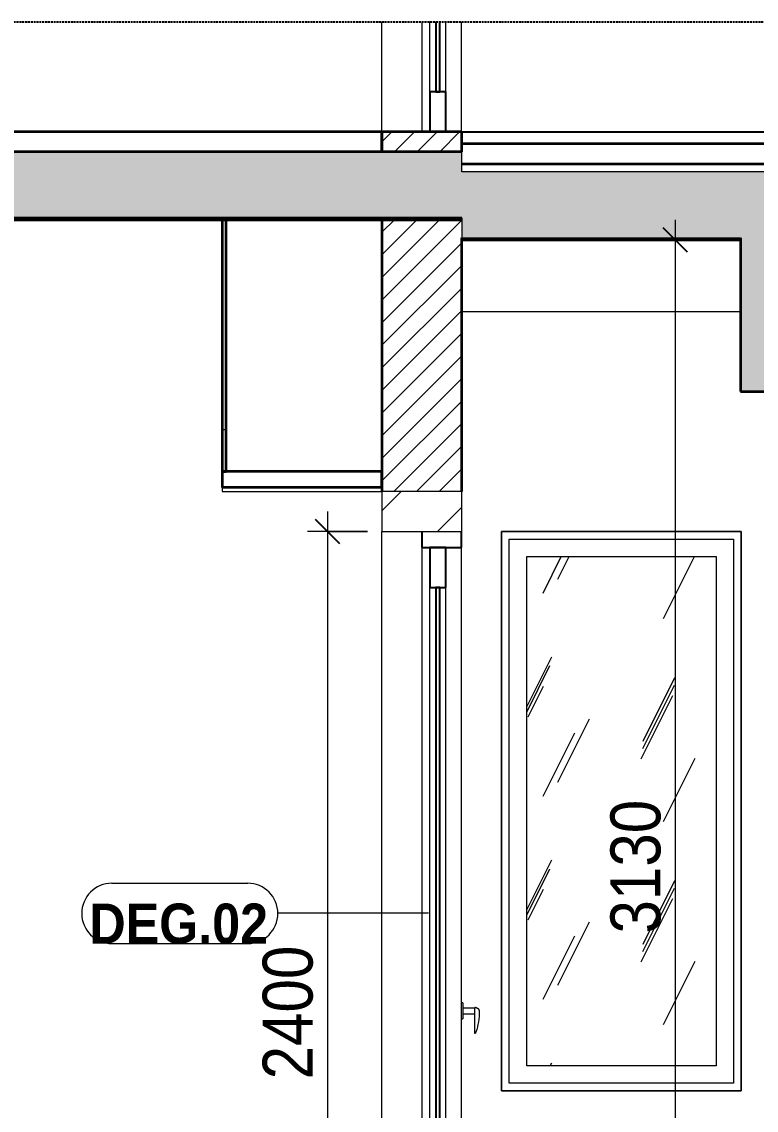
# Model space of a CAD drawing. Header units: millimetres. Extents: x 41758 to 237109, y 3795 to 78637.
# Drawn here: x 65181 to 67020, y 6552 to 9275 of the extents above; entities that cross this region are included whole.
import ezdxf

# ---------------------------------------------------------------- set-up
doc = ezdxf.new("R2010")
doc.units = ezdxf.units.MM
for name, pattern in [('Centre', [31.75, 6.35, -4.7625, 15.875, -4.7625]), ('Hidden', [7.14375, 4.7625, -2.38125]), ('IMPORT-CENTER _2_', [40.64, 25.4, -5.08, 5.08, -5.08])]:
    doc.linetypes.add(name, pattern=pattern)
for name, color, linetype, lineweight in [('0-4', 90, 'Continuous', 5), ('A-ANNO-DIMS', 211, 'Continuous', 9), ('A-ANNO-DIMS-50', 211, 'Continuous', 9), ('A-CLNG', 13, 'Continuous', 18), ('A-CLNG-1', 250, 'Continuous', 35), ('A-CLNG-FNSH-1', 7, 'Continuous', 18), ('A-CLNG-PATT-1', 7, 'Continuous', 18), ('A-DETL-GENF', 92, 'Continuous', 18), ('A-DETL-GENF-4', 9, 'Continuous', 18), ('A-DETL-GENF-5', 92, 'Hidden', 25), ('A-DETL-MEDM', 33, 'Continuous', 35), ('A-DETL-THIN', 151, 'Continuous', 18), ('A-DOOR', 31, 'Continuous', 18), ('A-DOOR-4', 31, 'Continuous', 25), ('A-DOOR-FRAM', 31, 'Continuous', 25), ('A-DOOR-FRAM-1', 31, 'Continuous', 18), ('A-DOOR-GLAZ', 31, 'Continuous', 25), ('A-DOOR-IDEN', 31, 'Continuous', 9), ('A-FLOR-FNSH-1', 250, 'Continuous', 35), ('A-FLOR-LEVL-2', 51, 'Centre', 9), ('A-FLOR-PATT-1', 253, 'Continuous', 18), ('A-GLAZ', 151, 'Continuous', 18), ('A-WALL', 113, 'Continuous', 18), ('A-WALL-2', 250, 'Continuous', 35), ('A-WALL-PATT-2', 111, 'Continuous', 18), ('G-IMPT', 8, 'Continuous', 18), ('G-IMPT-3', 8, 'IMPORT-CENTER _2_', 18), ('M-EQPM', 50, 'Continuous', 18), ('M-EQPM-2', 50, 'Continuous', 25), ('S-BEAM-2', 7, 'Continuous', 18), ('S-COLS', 52, 'Continuous', 18)]:
    doc.layers.add(name, color=color, linetype=linetype, lineweight=lineweight)
doc.styles.add('Arial_B_1', font='arialbd.ttf', dxfattribs={"width": 0.9, "height": 100})
doc.styles.add('UTM Avo', font='', dxfattribs={"width": 0.9, "height": 125})
doc.styles.get('UTM Avo').set_extended_font_data('UTM Avo')
doc.dimstyles.new('1_Dim_chi_tiet_2_5', dxfattribs={"dimscale": 304.8, "dimtxt": 124.912619, "dimasz": 0.19685, "dimexe": 0.164042, "dimexo": 0.0625, "dimgap": 0.016404, "dimtad": 1, "dimdec": 0, "dimrnd": 5, "dimzin": 0, "dimdsep": 46, "dimtxsty": 'UTM Avo', "dimblk1": 'OBLIQUE', "dimblk2": 'OBLIQUE', "dimsah": 1, "dimcen": 0.09, "dimdle": 0.164042, "dimazin": 0, "dimtfac": 1, "dimtdec": 4, "dimtix": 1, "dimtmove": 0, "dimatfit": 3, "dimfxl": 0.328084, "dimfxlon": 1, "dimtvp": 1, "dimtolj": 1, "dimtzin": 0, "dimarcsym": 2})
pattern_1 = [(50, (40790.24, 15875), (364.368, -31.878), [38.1, -419.1]), (355, (40790.24, 15875), (-70.486, 382.113), [30.48, -335.28]), (100.451, (40820.6, 15872.34), (293.885, 350.233), [32.38, -356.18]), (46.184, (40790.24, 15976.6), (542.158, -84.086), [57.15, -628.65]), (96.636, (40835.4, 15969.6), (474.805, 494.855), [48.57, -534.27]), (351.184, (40790.24, 15976.6), (474.81, 494.85), [45.72, -502.92]), (21, (40841.04, 15951.2), (303.228, -204.53), [38.1, -419.1]), (326, (40841.04, 15951.2), (123.604, 368.376), [30.48, -335.28]), (71.451, (40866.3, 15934.16), (426.834, 163.843), [32.38, -356.18]), (37.5, (40790.24, 15875), (6.1766, 169.1102), [3.353, -327.863, 3.353, -337.007, -336.55]), (37.5, (40790.24, 15875), (6.1766, 169.1102), [-671.576, 3.353, -333.197]), (7.5, (40790.24, 15875), (133.639, 200.3615), [3.353, -190.703, 3.353, -320.243, -128.27]), (7.5, (40790.24, 15875), (133.639, 200.3615), [-517.652, 3.353, -124.917]), (327.5, (40676.96, 15875), (271.1818, -11.4584), [3.353, -123.647, 3.353, -392.887, -525.78]), (327.5, (40676.96, 15875), (271.1818, -11.4584), [-523.24, 3.353, -522.427]), (317.5, (40626.16, 15875), (296.2585, 50.853), [3.353, -161.747, 3.353, -259.791, -373.38]), (317.5, (40626.16, 15875), (296.2585, 50.853), [-428.244, 3.353, -370.027]), (45, (40790.24, 15875), (-125.7236, 125.7236), []), (45, (40790.24, 16065.5), (-125.7236, 125.7236), [])]
pattern_2 = [(0, (40790.24, 15875), (406.4, 101.6), [16.764, -288.036, 16.764, -288.036, -1625.6]), (0, (40790.24, 15875), (406.4, 101.6), [-609.6, 16.764, -592.836, 16.764, -288.036, -711.2]), (0, (40790.24, 15875), (406.4, 101.6), [-1524, 16.764, -186.436, 16.764, -491.236]), (120, (40942.64, 15925.8), (-291.1882, 301.1527), [16.764, -288.036, 16.764, -288.036, -1625.6]), (120, (40942.64, 15925.8), (-291.1882, 301.1527), [-609.6, 16.764, -592.836, 16.764, -288.036, -711.2]), (120, (40942.64, 15925.8), (-291.1882, 301.1527), [-1524, 16.764, -186.436, 16.764, -491.236]), (240, (40993.44, 16129), (-115.2118, -402.7527), [16.764, -288.036, 16.764, -288.036, -1625.6]), (240, (40993.44, 16129), (-115.2118, -402.7527), [-609.6, 16.764, -592.836, 16.764, -288.036, -711.2]), (240, (40993.44, 16129), (-115.2118, -402.7527), [-1524, 16.764, -186.436, 16.764, -491.236])]
pattern_3 = [(45, (63535.365, 15875), (-28.28427, 28.28427), [])]
pattern_4 = [(50, (63535.37, 15875), (364.368, -31.878), [38.1, -419.1]), (355, (63535.37, 15875), (-70.486, 382.113), [30.48, -335.28]), (100.451, (63565.73, 15872.34), (293.885, 350.233), [32.38, -356.18]), (46.184, (63535.37, 15976.6), (542.158, -84.086), [57.15, -628.65]), (96.636, (63580.55, 15969.6), (474.805, 494.855), [48.57, -534.27]), (351.184, (63535.37, 15976.6), (474.81, 494.85), [45.72, -502.92]), (21, (63586.17, 15951.2), (303.2285, -204.5305), [38.1, -419.1]), (326, (63586.17, 15951.2), (123.604, 368.376), [30.48, -335.28]), (71.451, (63611.43, 15934.16), (426.834, 163.843), [32.38, -356.18]), (37.5, (63535.37, 15875), (6.1766, 169.1102), [3.353, -327.863, 3.353, -337.007, -336.55]), (37.5, (63535.37, 15875), (6.1766, 169.1102), [-671.576, 3.353, -333.197]), (7.5, (63535.37, 15875), (133.639, 200.3615), [3.353, -190.703, 3.353, -320.243, -128.27]), (7.5, (63535.37, 15875), (133.639, 200.3615), [-517.652, 3.353, -124.917]), (327.5, (63422.08, 15875), (271.1818, -11.4584), [3.353, -123.647, 3.353, -392.887, -525.78]), (327.5, (63422.08, 15875), (271.1818, -11.4584), [-523.24, 3.353, -522.427]), (317.5, (63371.28, 15875), (296.2585, 50.853), [3.353, -161.747, 3.353, -259.791, -373.38]), (317.5, (63371.28, 15875), (296.2585, 50.853), [-428.244, 3.353, -370.027]), (45, (63535.37, 15875), (-125.7236, 125.7236), []), (45, (63535.37, 16065.5), (-125.7236, 125.7236), [])]

# ---------------------------------------------------------------- blocks, each defined once
blk = doc.blocks.new('NCV_TKTC_KET CAU_rvt-2-TKCS_CĂN HỘ LOẠI 6 - MẶT CẮT 1')
at = {"layer": 'A-FLOR-PATT-1'}
h = blk.add_hatch(dxfattribs=at)
h.set_pattern_fill('FP_4', color=256, style=0, pattern_type=2)
h.set_pattern_definition(pattern_1)
h.paths.add_polyline_path([(39336.9, 8780), (39935.6, 8780), (39935.6, 8785), (35735.3, 8785), (35735.3, 8780), (39287.4, 8780)])
h.paths.add_polyline_path([(43336.9, 8780), (43536.9, 8780), (43536.9, 8785), (40235.7, 8785), (40235.7, 8780), (42957.2, 8780)])
h = blk.add_hatch(dxfattribs=at)
h.set_pattern_fill('FP_4', color=256, style=0, pattern_type=2)
h.set_pattern_definition(pattern_1)
h.paths.add_polyline_path([(39336.9, 8780), (39935.6, 8780), (39935.6, 8785), (35735.3, 8785), (35735.3, 8780), (39287.4, 8780)])
h.paths.add_polyline_path([(43336.9, 8780), (43536.9, 8780), (43536.9, 8785), (40235.7, 8785), (40235.7, 8780), (42957.2, 8780)])
at = {"layer": 'A-FLOR-FNSH-1'}
blk.add_line((40235.7, 8780), (43536.9, 8780), dxfattribs=at)
at = {"layer": 'S-BEAM-2'}
blk.add_line((43536.9, 8550), (44235.3, 8550), dxfattribs=at)
blk = doc.blocks.new('CL_01-VÁCH DỰNG THẠCH CAO CĂN HỘ LOẠI 5A1 - CL_01-VÁCH DỰNG THẠCH CAO CĂN HỘ LOẠI 5-822138-TKCS_CĂN HỘ LOẠI 6 - MẶT CẮT 1')
at = {"layer": 'A-CLNG-PATT-1'}
h = blk.add_hatch(dxfattribs=at)
h.set_pattern_fill('FP_6', color=256, style=0, pattern_type=2)
h.set_pattern_definition(pattern_2)
h.paths.add_polyline_path([(42936.9, 8150), (42946.9, 8150), (42946.9, 8780), (42936.9, 8780), (42936.9, 8403.7)])
at = {"layer": 'A-CLNG-1'}
for p, q in [((42946.9, 8780), (42936.9, 8780)), ((42936.9, 8780), (42936.9, 8150)), ((42946.9, 8150), (42946.9, 8780)), ((42936.9, 8150), (42946.9, 8150))]:
    blk.add_line(p, q, dxfattribs=at)
blk = doc.blocks.new('NCV_TKTC_TANG 2_rvt-2-TKCS_CĂN HỘ LOẠI 6 - MẶT CẮT 1')
at = {"layer": 'A-CLNG-PATT-1'}
h = blk.add_hatch(dxfattribs=at)
h.set_pattern_fill('FP_6', color=256, style=0, pattern_type=2)
h.set_pattern_definition(pattern_2)
h.paths.add_polyline_path([(43536.9, 8730), (44235.3, 8730), (44235.3, 8735), (43536.9, 8735)])
h.paths.add_polyline_path([(45536.9, 8730), (45536.9, 8735), (44537, 8735), (44537, 8730), (45227.4, 8730)])
h = blk.add_hatch(dxfattribs=at)
h.set_pattern_fill('FP_6', color=256, style=0, pattern_type=2)
h.set_pattern_definition(pattern_2)
h.paths.add_polyline_path([(43336.9, 8100), (43336.9, 8110), (42936.9, 8110), (42936.9, 8100)])
at = {"layer": 'A-CLNG-1'}
for p, q in [((40235.7, 8780), (42936.9, 8780)), ((42936.9, 8780), (42936.9, 8785)), ((43536.9, 8735), (43536.9, 8730)), ((43536.9, 8730), (44235.3, 8730)), ((43336.9, 8150), (42936.9, 8150)), ((42936.9, 8150), (42936.9, 8110)), ((43336.9, 8110), (43336.9, 8150)), ((43336.9, 8110), (42936.9, 8110))]:
    blk.add_line(p, q, dxfattribs=at)
at = {"layer": 'A-CLNG-FNSH-1'}
for p, q in [((42936.9, 8110), (42936.9, 8100)), ((42936.9, 8100), (43336.9, 8100)), ((43336.9, 8100), (43336.9, 8110))]:
    blk.add_line(p, q, dxfattribs=at)
at = {"layer": 'A-CLNG'}
blk.add_blockref('CL_01-VÁCH DỰNG THẠCH CAO CĂN HỘ LOẠI 5A1 - CL_01-VÁCH DỰNG THẠCH CAO CĂN HỘ LOẠI 5-822138-TKCS_CĂN HỘ LOẠI 6 - MẶT CẮT 1', (0, 0), dxfattribs=at)
blk = doc.blocks.new('NCV_TKTC_TANG 3 - 4_rvt-3-TKCS_CĂN HỘ LOẠI 6 - MẶT CẮT 1')
at = {"layer": 'A-FLOR-FNSH-1'}
for p, q in [((43336.9, 9000), (35736.9, 9000)), ((43336.9, 8950), (43336.9, 9000)), ((45536.9, 8970), (43536.9, 8970)), ((43536.9, 8970), (43536.9, 8950)), ((43536.9, 8920), (45536.9, 8920))]:
    blk.add_line(p, q, dxfattribs=at)
blk = doc.blocks.new('DEG_02-DEG_03 - DEG_02-2500x2400mm-CỬA ĐI 02 CÁNH TRƯỢT-625766-TKCS_CĂN HỘ LOẠI 6 - MẶT CẮT 1')
at = {"layer": 'A-DOOR'}
for p, q in [((43456.9, 9100), (43456.9, 9275.3)), ((43496.9, 9100), (43496.9, 9275.3)), ((43496.9, 9100), (43496.9, 9275.3)), ((43536.9, 9000), (43536.9, 9275.3))]:
    blk.add_line(p, q, dxfattribs=at)
at = {"layer": 'A-DOOR-4'}
for p, q in [((43456.9, 9100), (43456.9, 9000)), ((43496.9, 9100), (43456.9, 9100)), ((43496.9, 9000), (43496.9, 9100)), ((43456.9, 9000), (43496.9, 9000))]:
    blk.add_line(p, q, dxfattribs=at)
at = {"layer": 'A-DOOR-FRAM-1'}
blk.add_line((43436.9, 9275.3), (43436.9, 9000), dxfattribs=at)
at = {"layer": 'A-DOOR-GLAZ'}
for p, q in [((43471.9, 9275.3), (43471.9, 9100)), ((43481.9, 9100), (43481.9, 9275.3)), ((43471.9, 9100), (43481.9, 9100))]:
    blk.add_line(p, q, dxfattribs=at)
blk = doc.blocks.new('DEG_02-DEG_03 - DEG_02-2500x2400mm-CỬA ĐI 02 CÁNH TRƯỢT-V10-TKCS_CĂN HỘ LOẠI 6 - MẶT CẮT 1')
at = {"layer": 'A-DOOR'}
for p, q in [((43536.9, 5600), (43536.9, 7960)), ((43456.9, 5700), (43456.9, 7860)), ((43496.9, 5700), (43496.9, 7860)), ((43496.9, 5700), (43496.9, 7860)), ((43539.9, 6820), (43536.9, 6820)), ((43539.9, 6820), (43539.9, 6800)), ((43569.9, 6807), (43539.9, 6807)), ((43539.9, 6800), (43539.9, 6780)), ((43539.9, 6793), (43569.9, 6793)), ((43569.9, 6799.2), (43569.9, 6808.3)), ((43569.9, 6745.2), (43569.9, 6799.2)), ((43536.9, 6780), (43539.9, 6780)), ((43569.9, 6743.7), (43569.9, 6745.2)), ((43569.9, 6745.2), (43569.9, 6743.7))]:
    blk.add_line(p, q, dxfattribs=at)
at = {"layer": 'A-DOOR', "flags": 128}
for points in [[(43569.9, 6808.7), (43570, 6808.7), (43570.1, 6808.7), (43570.1, 6808.7), (43570.2, 6808.7), (43570.2, 6808.7), (43570.3, 6808.7), (43570.4, 6808.7), (43570.4, 6808.7), (43570.5, 6808.7), (43570.5, 6808.7), (43570.6, 6808.7), (43570.6, 6808.7), (43570.7, 6808.7), (43570.7, 6808.7), (43570.8, 6808.7), (43570.8, 6808.7), (43570.9, 6808.7), (43570.9, 6808.7), (43571, 6808.7), (43571, 6808.7), (43571.1, 6808.7), (43571.1, 6808.7), (43571.1, 6808.7), (43571.2, 6808.7), (43571.2, 6808.7), (43571.2, 6808.7), (43571.3, 6808.7), (43571.3, 6808.7), (43571.3, 6808.7), (43571.3, 6808.7), (43571.4, 6808.7), (43571.4, 6808.7), (43571.4, 6808.7), (43571.4, 6808.7), (43571.4, 6808.7), (43571.4, 6808.7), (43571.4, 6808.7), (43571.4, 6808.7), (43571.4, 6808.7)], [(43571.4, 6808.7), (43571.4, 6808.7), (43571.4, 6808.7), (43571.4, 6808.7), (43571.4, 6808.7), (43571.4, 6808.7), (43571.4, 6808.7), (43571.4, 6808.7), (43571.4, 6808.7), (43571.3, 6808.7), (43571.3, 6808.7), (43571.3, 6808.7), (43571.3, 6808.7), (43571.2, 6808.7), (43571.2, 6808.7), (43571.2, 6808.7), (43571.1, 6808.7), (43571.1, 6808.7), (43571.1, 6808.7), (43571, 6808.7), (43571, 6808.7), (43570.9, 6808.7), (43570.9, 6808.7), (43570.8, 6808.7), (43570.8, 6808.7), (43570.7, 6808.7), (43570.7, 6808.7), (43570.6, 6808.7), (43570.6, 6808.7), (43570.5, 6808.7), (43570.5, 6808.7), (43570.4, 6808.7), (43570.4, 6808.7), (43570.3, 6808.7), (43570.2, 6808.7), (43570.2, 6808.7), (43570.1, 6808.7), (43570.1, 6808.7), (43570, 6808.7), (43570, 6808.7), (43569.9, 6808.7)], [(43571.4, 6808.7), (43571.8, 6808.7), (43572.2, 6808.6), (43572.6, 6808.6), (43572.9, 6808.5), (43573.3, 6808.5), (43573.7, 6808.4), (43574, 6808.3), (43574.4, 6808.2), (43574.8, 6808.1), (43575.1, 6807.9), (43575.5, 6807.8), (43575.8, 6807.6), (43576.1, 6807.4), (43576.5, 6807.2), (43576.8, 6807), (43577.1, 6806.8), (43577.4, 6806.6), (43577.7, 6806.3), (43577.9, 6806.1), (43578.2, 6805.8), (43578.5, 6805.5), (43578.7, 6805.2), (43579, 6804.9), (43579.2, 6804.6), (43579.4, 6804.3), (43579.6, 6804), (43579.8, 6803.7), (43579.9, 6803.3), (43580.1, 6803), (43580.2, 6802.6), (43580.4, 6802.3), (43580.5, 6801.9), (43580.6, 6801.6), (43580.7, 6801.2), (43580.7, 6800.8), (43580.8, 6800.4), (43580.8, 6800.1), (43580.9, 6799.7), (43580.9, 6799.3), (43580.9, 6799.2)], [(43580.9, 6799.2), (43580.8, 6792.6), (43580.4, 6786), (43579.7, 6779.5), (43578.8, 6773), (43577.6, 6766.5), (43576.2, 6760.1), (43574.5, 6753.7), (43572.5, 6747.4), (43571.8, 6745.2)], [(43571.8, 6745.2), (43571.8, 6745.1), (43571.7, 6745), (43571.7, 6745), (43571.6, 6744.9), (43571.6, 6744.8), (43571.5, 6744.7), (43571.5, 6744.6), (43571.4, 6744.6), (43571.4, 6744.5), (43571.3, 6744.4), (43571.2, 6744.3), (43571.2, 6744.3), (43571.1, 6744.2), (43571, 6744.2), (43571, 6744.1), (43570.9, 6744), (43570.8, 6744), (43570.7, 6743.9), (43570.6, 6743.9), (43570.6, 6743.9), (43570.5, 6743.8), (43570.4, 6743.8), (43570.3, 6743.8), (43570.2, 6743.7), (43570.1, 6743.7), (43570, 6743.7), (43569.9, 6743.7)]]:
    blk.add_lwpolyline(points, dxfattribs=at)
at = {"layer": 'A-DOOR-4'}
for p, q in [((43456.9, 7960), (43456.9, 7860)), ((43496.9, 7960), (43456.9, 7960)), ((43496.9, 7860), (43496.9, 7960)), ((43456.9, 7860), (43496.9, 7860)), ((43456.9, 5700), (43456.9, 5600)), ((43496.9, 5700), (43456.9, 5700)), ((43496.9, 5600), (43496.9, 5700)), ((43456.9, 5600), (43496.9, 5600))]:
    blk.add_line(p, q, dxfattribs=at)
at = {"layer": 'A-DOOR-FRAM'}
for p, q in [((43436.9, 8000), (43436.9, 7960)), ((43536.9, 7960), (43536.9, 8000)), ((43436.9, 7960), (43536.9, 7960))]:
    blk.add_line(p, q, dxfattribs=at)
at = {"layer": 'A-DOOR-FRAM-1'}
blk.add_line((43436.9, 7960), (43436.9, 5600), dxfattribs=at)
at = {"layer": 'A-DOOR-GLAZ'}
for p, q in [((43471.9, 7860), (43471.9, 5700)), ((43481.9, 7860), (43471.9, 7860)), ((43481.9, 5700), (43481.9, 7860)), ((43471.9, 5700), (43481.9, 5700))]:
    blk.add_line(p, q, dxfattribs=at)
blk = doc.blocks.new('M_Fixed - 600 x 1400mm-2135871-TKCS_CĂN HỘ LOẠI 6 - MẶT CẮT 1')
at = {"layer": 'A-GLAZ'}
h = blk.add_hatch(dxfattribs=at)
h.set_pattern_fill('FP_10', color=256, style=0, pattern_type=2)
h.set_pattern_definition([(63.435, (41387, 15909.78), (-0.0009, 508), [177.488, -958.435]), (63.435, (40879, 15909.78), (-0.0009, 508), [177.488, -958.435]), (63.435, (41630.18, 16007.92), (-0.0009, 508), [177.488, -958.435]), (63.435, (41122.18, 16007.92), (-0.0009, 508), [177.488, -958.435]), (63.435, (41593.37, 15973.28), (-0.0009, 508), [177.488, -958.435]), (63.435, (41085.37, 15973.28), (-0.0009, 508), [177.488, -958.435]), (63.435, (41555.85, 16171.7), (-0.0009, 508), [86.267, -1049.655]), (63.435, (41047.85, 16171.7), (-0.0009, 508), [86.267, -1049.655]), (63.435, (41531.32, 16140.98), (-0.0009, 508), [177.488, -958.435]), (63.435, (41023.32, 16140.98), (-0.0009, 508), [177.488, -958.435]), (63.435, (41535.64, 16163.03), (-0.0009, 508), [177.488, -958.435]), (63.435, (41027.64, 16163.03), (-0.0009, 508), [177.488, -958.435]), (63.435, (41330.7, 16066.31), (-0.0009, 508), [177.488, -958.435]), (63.435, (40822.7, 16066.31), (-0.0009, 508), [177.488, -958.435]), (63.435, (41335.02, 16092.3), (-0.0009, 508), [177.488, -958.435]), (63.435, (40827.02, 16092.3), (-0.0009, 508), [177.488, -958.435]), (63.435, (41336.2, 16111.03), (-0.0009, 508), [177.488, -958.435]), (63.435, (40828.2, 16111.03), (-0.0009, 508), [177.488, -958.435])])
h.paths.add_polyline_path([(43699.9, 6663), (44173.9, 6663), (44173.9, 7937), (43699.9, 7937), (43699.9, 7137)])
for p, q in [((43636.9, 8000), (43636.9, 6600)), ((44236.9, 8000), (43636.9, 8000)), ((43655.9, 7981), (44217.9, 7981)), ((43655.9, 6619), (43655.9, 7981)), ((44217.9, 7981), (44217.9, 6619)), ((44236.9, 6600), (44236.9, 8000)), ((43699.9, 7937), (44173.9, 7937)), ((43699.9, 6663), (43699.9, 7937)), ((44173.9, 7937), (44173.9, 6663)), ((44173.9, 6663), (43699.9, 6663)), ((44217.9, 6619), (43655.9, 6619)), ((43636.9, 6600), (44236.9, 6600))]:
    blk.add_line(p, q, dxfattribs=at)
blk = doc.blocks.new('TKTC_XREF_251221_MB TANG 2-7 - TKTC_XREF_260130_MB TANG 2-5_dwg_THU NUOC - THU NUOC-444531-TKCS_MB TẦNG 1-4746810-TKCS_CĂN HỘ LOẠI 6 - MẶT CẮT 1')
at = {"layer": 'G-IMPT'}
for p, q in [((44035.4, 5600), (44185.4, 5600)), ((44185.4, 5600), (44035.4, 5600)), ((44060.4, 5600), (44160.4, 5600)), ((44160.4, 5600), (44060.4, 5600)), ((44076.3, 5600), (44070.3, 5600)), ((44070.3, 5600), (44076.3, 5600)), ((44082.7, 5600), (44088.7, 5600)), ((44088.7, 5600), (44082.7, 5600)), ((44095.2, 5600), (44101.2, 5600)), ((44101.2, 5600), (44095.2, 5600)), ((44113.6, 5600), (44107.6, 5600)), ((44107.6, 5600), (44113.6, 5600)), ((44113.6, 5600), (44107.6, 5600)), ((44107.6, 5600), (44113.6, 5600)), ((44110.4, 5600), (44110.4, 5600)), ((44110.4, 5600), (44110.4, 5600)), ((44110.4, 5600), (44110.4, 5600)), ((44110.4, 5600), (44110.4, 5600)), ((44125.6, 5600), (44119.6, 5600)), ((44119.6, 5600), (44125.6, 5600)), ((44138.1, 5600), (44132.1, 5600)), ((44132.1, 5600), (44138.1, 5600)), ((44144.4, 5600), (44150.4, 5600)), ((44150.4, 5600), (44144.4, 5600))]:
    blk.add_line(p, q, dxfattribs=at)
blk = doc.blocks.new('TKTC_XREF_251221_MB TANG 2-7 - TKTC_XREF_260130_MB TANG 2-5_dwg_$cc-V22-TKCS_CĂN HỘ LOẠI 6 - MẶT CẮT 1')
at = {"layer": 'G-IMPT-3'}
for p, q in [((43720.7, 5600), (43841.8, 5600)), ((43780.9, 5600), (43781.6, 5600))]:
    blk.add_line(p, q, dxfattribs=at)
at = {"layer": 'M-EQPM'}
for p, q in [((43781.3, 5600), (43736.3, 5600)), ((43736.3, 5600), (43826.3, 5600)), ((43826.3, 5600), (43781.3, 5600)), ((43781.5, 5600), (43781.5, 5600))]:
    blk.add_line(p, q, dxfattribs=at)
blk = doc.blocks.new('TKTC_XREF_251221_MB TANG 2-7 - TKTC_XREF_260130_MB TANG 2-5_dwg_CUM U_DN100-V23-TKCS_CĂN HỘ LOẠI 6 - MẶT CẮT 1')
at = {"layer": 'G-IMPT'}
for p, q in [((43725.8, 5600), (43723.6, 5600)), ((43731.5, 5600), (43724.7, 5600)), ((43725, 5600), (43834, 5600)), ((43725, 5600), (43725, 5600)), ((43730.4, 5600), (43725.8, 5600)), ((43725.8, 5600), (43725.8, 5600)), ((43726.8, 5600), (43726.1, 5600)), ((43729.4, 5600), (43726.8, 5600)), ((43729.4, 5600), (43726.8, 5600)), ((43729.4, 5600), (43726.8, 5600)), ((43730.1, 5600), (43729.4, 5600)), ((43732.7, 5600), (43730.4, 5600)), ((43730.4, 5600), (43730.4, 5600)), ((43731.3, 5600), (43827.7, 5600)), ((43734.5, 5600), (43824.5, 5600)), ((43828.5, 5600), (43826.2, 5600)), ((43834.2, 5600), (43827.3, 5600)), ((43833, 5600), (43828.5, 5600)), ((43828.5, 5600), (43828.5, 5600)), ((43829.5, 5600), (43828.7, 5600)), ((43832, 5600), (43829.5, 5600)), ((43832, 5600), (43829.5, 5600)), ((43832, 5600), (43829.5, 5600)), ((43832.8, 5600), (43832, 5600)), ((43835.3, 5600), (43833, 5600)), ((43833, 5600), (43833, 5600)), ((43833.9, 5600), (43834, 5600))]:
    blk.add_line(p, q, dxfattribs=at)
at = {"layer": 'G-IMPT', "flags": 128}
for points in [[(43732.7, 5600), (43734.2, 5600), (43734.2, 5600), (43722.1, 5600), (43722.1, 5600), (43723.6, 5600)], [(43723.6, 5600), (43723.6, 5600), (43732.7, 5600), (43732.7, 5600)], [(43730.1, 5600), (43730.1, 5600), (43726.1, 5600), (43726.1, 5600)], [(43731.3, 5600), (43731.3, 5600), (43734.5, 5600)], [(43827.6, 5600), (43827.7, 5600), (43824.5, 5600)], [(43835.3, 5600), (43836.8, 5600), (43836.8, 5600), (43824.7, 5600), (43824.7, 5600), (43826.2, 5600)], [(43826.2, 5600), (43826.2, 5600), (43835.3, 5600), (43835.3, 5600)], [(43832.8, 5600), (43832.8, 5600), (43828.7, 5600), (43828.7, 5600)]]:
    blk.add_lwpolyline(points, dxfattribs=at)
blk = doc.blocks.new('TKTC_XREF_251221_MB TANG 2-7 - TKTC_XREF_260130_MB TANG 2-5_dwg_$cc-V24-TKCS_CĂN HỘ LOẠI 6 - MẶT CẮT 1')
at = {"layer": 'G-IMPT-3'}
for p, q in [((43720.6, 5600), (43841.7, 5600)), ((43780.7, 5600), (43781.5, 5600))]:
    blk.add_line(p, q, dxfattribs=at)
at = {"layer": 'M-EQPM'}
for p, q in [((43781.1, 5600), (43736.1, 5600)), ((43736.1, 5600), (43826.1, 5600)), ((43826.1, 5600), (43781.1, 5600)), ((43781.4, 5600), (43781.4, 5600))]:
    blk.add_line(p, q, dxfattribs=at)
blk = doc.blocks.new('TKTC_XREF_251221_MB TANG 2-7 - TKTC_XREF_260130_MB TANG 2-5_dwg_CUM U_DN100-V25-TKCS_CĂN HỘ LOẠI 6 - MẶT CẮT 1')
at = {"layer": 'G-IMPT'}
for p, q in [((43734.1, 5600), (43722, 5600)), ((43722, 5600), (43723.5, 5600)), ((43725.8, 5600), (43723.5, 5600)), ((43723.5, 5600), (43732.6, 5600)), ((43731.5, 5600), (43724.7, 5600)), ((43724.9, 5600), (43833.9, 5600)), ((43730.3, 5600), (43725.8, 5600)), ((43726.8, 5600), (43726, 5600)), ((43730.1, 5600), (43726, 5600)), ((43729.3, 5600), (43726.8, 5600)), ((43729.3, 5600), (43726.8, 5600)), ((43729.3, 5600), (43726.8, 5600)), ((43730.1, 5600), (43729.3, 5600)), ((43732.6, 5600), (43730.3, 5600)), ((43731.2, 5600), (43827.5, 5600)), ((43731.2, 5600), (43734.4, 5600)), ((43732.6, 5600), (43734.1, 5600)), ((43734.4, 5600), (43824.4, 5600)), ((43827.5, 5600), (43824.4, 5600)), ((43836.8, 5600), (43824.6, 5600)), ((43824.6, 5600), (43826.2, 5600)), ((43828.4, 5600), (43826.2, 5600)), ((43826.2, 5600), (43835.2, 5600)), ((43834.1, 5600), (43827.3, 5600)), ((43833, 5600), (43828.4, 5600)), ((43829.4, 5600), (43828.7, 5600)), ((43832.7, 5600), (43828.7, 5600)), ((43832, 5600), (43829.4, 5600)), ((43832, 5600), (43829.4, 5600)), ((43832, 5600), (43829.4, 5600)), ((43832.7, 5600), (43832, 5600)), ((43835.2, 5600), (43833, 5600)), ((43835.2, 5600), (43836.8, 5600))]:
    blk.add_line(p, q, dxfattribs=at)
blk = doc.blocks.new('TKTC_XREF_251221_MB TANG 2-7 - TKTC_XREF_251221_MB TANG 2-7-V37-TKCS_CĂN HỘ LOẠI 6 - MẶT CẮT 1')
at = {"layer": 'M-EQPM'}
for p, q in [((43717.4, 9000), (43836.8, 9000)), ((43836.8, 9000), (43717.4, 9000)), ((43719.1, 9000), (43836.9, 9000)), ((43838.7, 9000), (43719.1, 9000)), ((43719.2, 9000), (43837, 9000)), ((43838.7, 9000), (43719.2, 9000)), ((43719.2, 9000), (43837, 9000)), ((43838.7, 9000), (43719.2, 9000)), ((43719.3, 9000), (43835, 9000)), ((43835, 9000), (43719.3, 9000)), ((43719.3, 9000), (43838.7, 9000)), ((43838.7, 9000), (43719.3, 9000)), ((43719.4, 9000), (43838.8, 9000)), ((43838.8, 9000), (43719.4, 9000)), ((43721.1, 9000), (43836.9, 9000)), ((43836.9, 9000), (43721.1, 9000)), ((43721.2, 9000), (43837, 9000)), ((43837, 9000), (43721.2, 9000)), ((43721.2, 9000), (43836.9, 9000)), ((43836.9, 9000), (43721.2, 9000)), ((43721.2, 9000), (43837, 9000)), ((43837, 9000), (43721.2, 9000)), ((43721.2, 9000), (43837, 9000)), ((43837, 9000), (43721.2, 9000))]:
    blk.add_line(p, q, dxfattribs=at)
at = {"layer": 'M-EQPM-2'}
blk.add_line((35057.4, 9000), (45537, 9000), dxfattribs=at)
for name, p in [('TKTC_XREF_251221_MB TANG 2-7 - TKTC_XREF_260130_MB TANG 2-5_dwg_$cc-V22-TKCS_CĂN HỘ LOẠI 6 - MẶT CẮT 1', (-2, 3400)), ('TKTC_XREF_251221_MB TANG 2-7 - TKTC_XREF_260130_MB TANG 2-5_dwg_CUM U_DN100-V23-TKCS_CĂN HỘ LOẠI 6 - MẶT CẮT 1', (-2, 3400)), ('TKTC_XREF_251221_MB TANG 2-7 - TKTC_XREF_260130_MB TANG 2-5_dwg_$cc-V24-TKCS_CĂN HỘ LOẠI 6 - MẶT CẮT 1', (-0.1, 3400)), ('TKTC_XREF_251221_MB TANG 2-7 - TKTC_XREF_260130_MB TANG 2-5_dwg_$cc-V24-TKCS_CĂN HỘ LOẠI 6 - MẶT CẮT 1', (0, 3400)), ('TKTC_XREF_251221_MB TANG 2-7 - TKTC_XREF_260130_MB TANG 2-5_dwg_$cc-V24-TKCS_CĂN HỘ LOẠI 6 - MẶT CẮT 1', (0, 3400)), ('TKTC_XREF_251221_MB TANG 2-7 - TKTC_XREF_260130_MB TANG 2-5_dwg_$cc-V22-TKCS_CĂN HỘ LOẠI 6 - MẶT CẮT 1', (0, 3400)), ('TKTC_XREF_251221_MB TANG 2-7 - TKTC_XREF_260130_MB TANG 2-5_dwg_$cc-V22-TKCS_CĂN HỘ LOẠI 6 - MẶT CẮT 1', (-0.1, 3400)), ('TKTC_XREF_251221_MB TANG 2-7 - TKTC_XREF_260130_MB TANG 2-5_dwg_CUM U_DN100-V23-TKCS_CĂN HỘ LOẠI 6 - MẶT CẮT 1', (-0.1, 3400)), ('TKTC_XREF_251221_MB TANG 2-7 - TKTC_XREF_260130_MB TANG 2-5_dwg_CUM U_DN100-V25-TKCS_CĂN HỘ LOẠI 6 - MẶT CẮT 1', (0, 3400)), ('TKTC_XREF_251221_MB TANG 2-7 - TKTC_XREF_260130_MB TANG 2-5_dwg_CUM U_DN100-V25-TKCS_CĂN HỘ LOẠI 6 - MẶT CẮT 1', (0, 3400)), ('TKTC_XREF_251221_MB TANG 2-7 - TKTC_XREF_260130_MB TANG 2-5_dwg_CUM U_DN100-V25-TKCS_CĂN HỘ LOẠI 6 - MẶT CẮT 1', (-0.1, 3400)), ('TKTC_XREF_251221_MB TANG 2-7 - TKTC_XREF_260130_MB TANG 2-5_dwg_CUM U_DN100-V23-TKCS_CĂN HỘ LOẠI 6 - MẶT CẮT 1', (0, 3400)), ('TKTC_XREF_251221_MB TANG 2-7 - TKTC_XREF_260130_MB TANG 2-5_dwg_THU NUOC - THU NUOC-444531-TKCS_MB TẦNG 1-4746810-TKCS_CĂN HỘ LOẠI 6 - MẶT CẮT 1', (0, 3400)), ('TKTC_XREF_251221_MB TANG 2-7 - TKTC_XREF_260130_MB TANG 2-5_dwg_THU NUOC - THU NUOC-444531-TKCS_MB TẦNG 1-4746810-TKCS_CĂN HỘ LOẠI 6 - MẶT CẮT 1', (0, 3400)), ('TKTC_XREF_251221_MB TANG 2-7 - TKTC_XREF_260130_MB TANG 2-5_dwg_THU NUOC - THU NUOC-444531-TKCS_MB TẦNG 1-4746810-TKCS_CĂN HỘ LOẠI 6 - MẶT CẮT 1', (0, 3400)), ('TKTC_XREF_251221_MB TANG 2-7 - TKTC_XREF_260130_MB TANG 2-5_dwg_THU NUOC - THU NUOC-444531-TKCS_MB TẦNG 1-4746810-TKCS_CĂN HỘ LOẠI 6 - MẶT CẮT 1', (0, 3400)), ('TKTC_XREF_251221_MB TANG 2-7 - TKTC_XREF_260130_MB TANG 2-5_dwg_THU NUOC - THU NUOC-444531-TKCS_MB TẦNG 1-4746810-TKCS_CĂN HỘ LOẠI 6 - MẶT CẮT 1', (0, 3400)), ('TKTC_XREF_251221_MB TANG 2-7 - TKTC_XREF_260130_MB TANG 2-5_dwg_THU NUOC - THU NUOC-444531-TKCS_MB TẦNG 1-4746810-TKCS_CĂN HỘ LOẠI 6 - MẶT CẮT 1', (0, 3400))]:
    blk.add_blockref(name, p)
blk = doc.blocks.new('BORDER VIEW - BORDER VIEW-2596443-TKCS_CĂN HỘ LOẠI 6 - MẶT CẮT 1')
at = {"layer": 'A-DETL-GENF-5'}
blk.add_line((35207.4, 9275.3), (45947.2, 9275.3), dxfattribs=at)
blk = doc.blocks.new('STN_Door Tag - STN_Door Tag-1788670-TKCS_CĂN HỘ LOẠI 6 - MẶT CẮT 1')
at = {"layer": 'A-DOOR-IDEN'}
for p, q in [((35911.9, 7097), (36252, 7097)), ((35911.9, 6946.1), (36252, 6946.1))]:
    blk.add_line(p, q, dxfattribs=at)
for centre, start, end in [((35911.9, 7021.6), 90, 270), ((36252, 7021.6), 270, 90)]:
    blk.add_arc(centre, 75.5, start, end, dxfattribs=at)
blk = doc.blocks.new('DIMBLOCK64-TKCS_CĂN HỘ LOẠI 6 - MẶT CẮT 1')
at = {"layer": 'A-ANNO-DIMS-50'}
for p, q in [((65946.2, 8050), (65946.2, 5550)), ((66046.2, 8000), (65896.2, 8000)), ((65946.2, 8000), (66046.2, 8000)), ((66046.2, 5600), (65896.2, 5600)), ((65946.2, 5600), (66046.2, 5600))]:
    blk.add_line(p, q, dxfattribs=at)
at = {"layer": 'A-ANNO-DIMS-50', "lineweight": 25}
for p, q in [((65946.2, 8000), (65916.2, 8030)), ((65946.2, 8000), (65976.2, 7970)), ((65946.2, 5600), (65916.2, 5630)), ((65946.2, 5600), (65976.2, 5570))]:
    blk.add_line(p, q, dxfattribs=at)
at = {"layer": 'A-ANNO-DIMS-50', "color": 0, "insert": (65783.8, 6628.8), "char_height": 125, "width": 410.824, "attachment_point": 1, "rotation": 90, "line_spacing_factor": 1.110334, "style": 'UTM Avo'}
blk.add_mtext('2400', dxfattribs=at)
blk = doc.blocks.new('_Oblique')
at = {"color": 0, "linetype": 'ByBlock', "lineweight": -2}
blk.add_line((-0.5, -0.5), (0.5, 0.5), dxfattribs=at)
blk = doc.blocks.new('DIMBLOCK71-TKCS_CĂN HỘ LOẠI 6 - MẶT CẮT 1')
at = {"layer": 'A-ANNO-DIMS-50'}
for p, q in [((66816.9, 8780), (66816.9, 5600)), ((66916.9, 8730), (66766.9, 8730)), ((66816.9, 8730), (66916.9, 8730)), ((66916.9, 5600), (66766.9, 5600)), ((66816.9, 5600), (66916.9, 5600))]:
    blk.add_line(p, q, dxfattribs=at)
at = {"layer": 'A-ANNO-DIMS-50', "lineweight": 25}
for p, q in [((66816.9, 8730), (66786.9, 8760)), ((66816.9, 8730), (66846.9, 8700)), ((66816.9, 5600), (66786.9, 5630)), ((66816.9, 5600), (66846.9, 5570))]:
    blk.add_line(p, q, dxfattribs=at)
at = {"layer": 'A-ANNO-DIMS-50', "color": 0, "insert": (66654.5, 6993.8), "char_height": 125, "width": 410.824, "attachment_point": 1, "rotation": 90, "line_spacing_factor": 1.110334, "style": 'UTM Avo'}
blk.add_mtext('3130', dxfattribs=at)

msp = doc.modelspace()

# ---------------------------------------------------------------- hatches: boundary and pattern name
at = {"layer": 'A-DETL-GENF-4'}
h = msp.add_hatch(dxfattribs=at)
h.set_pattern_fill('FP_4', color=256, style=0, pattern_type=2)
h.set_pattern_definition(pattern_4)
h.paths.add_polyline_path([(62980.8, 8350), (62980.8, 8785), (66282.1, 8785), (66282.1, 8735), (66980.4, 8735), (66980.4, 8350), (67282.1, 8350), (67282.1, 8735), (68282.5, 8735), (68282.5, 8500), (68482.5, 8500), (68482.1, 9100), (68282.1, 9100), (68282.1, 8900), (66282.1, 8900), (66282.1, 8950), (57802.5, 8950), (57802.5, 8750), (58280.4, 8750), (58280.4, 8500), (58480.4, 8500), (58480.4, 8785), (62680.8, 8785), (62680.8, 8350), (62980.8, 8350)])
h = msp.add_hatch(dxfattribs=at)
h.set_pattern_fill('FP_4', color=256, style=0, pattern_type=2)
h.set_pattern_definition(pattern_4)
h.paths.add_polyline_path([(66082.1, 8000), (66282.1, 8000), (66282.1, 8100), (66082.1, 8100)])
at = {"layer": 'A-WALL-PATT-2'}
h = msp.add_hatch(dxfattribs=at)
h.set_pattern_fill('FP_3', color=256, style=0, pattern_type=2)
h.set_pattern_definition(pattern_3)
h.paths.add_polyline_path([(66282.1, 8950), (66282.1, 9000), (66082.1, 9000), (66082.1, 8950), (66280.3, 8950)])
h = msp.add_hatch(dxfattribs=at)
h.set_pattern_fill('FP_3', color=256, style=0, pattern_type=2)
h.set_pattern_definition(pattern_3)
h.paths.add_polyline_path([(66282.1, 8100), (66282.1, 8780), (66082.1, 8780), (66082.1, 8100), (66257.1, 8100)])

# ---------------------------------------------------------------- linework, layer by layer
at = {"layer": 'A-DETL-MEDM'}
for p, q in [((66282.1, 8950), (57802.5, 8950)), ((62980.8, 8785), (66282.1, 8785)), ((66980.4, 8735), (66980.4, 8350)), ((66980.4, 8350), (67282.1, 8350))]:
    msp.add_line(p, q, dxfattribs=at)
at = {"layer": 'A-DETL-THIN'}
for p, q in [((66282.1, 8900), (66282.1, 8950)), ((68282.1, 8900), (66282.1, 8900)), ((66282.1, 8785), (66282.1, 8735)), ((66282.1, 8735), (66980.4, 8735)), ((66282.1, 8100), (66082.1, 8100)), ((66082.1, 8100), (66082.1, 8000)), ((66282.1, 8000), (66282.1, 8100)), ((66082.1, 8000), (66282.1, 8000))]:
    msp.add_line(p, q, dxfattribs=at)
at = {"layer": 'A-DOOR-IDEN'}
msp.add_line((66198.8, 7044.6), (65821.7, 7044.6), dxfattribs=at)
at = {"layer": 'A-FLOR-LEVL-2'}
msp.add_line((57239, 9000), (69318.1, 9000), dxfattribs=at)
at = {"layer": 'A-WALL'}
for p, q in [((66082.1, 9000), (66082.1, 9275.3)), ((66382.1, 6600), (66382.1, 8000)), ((66382.1, 8000), (66982.1, 8000)), ((66982.1, 8000), (66982.1, 6600)), ((66982.1, 6600), (66382.1, 6600))]:
    msp.add_line(p, q, dxfattribs=at)
at = {"layer": 'A-WALL-2'}
for p, q in [((66082.1, 9000), (66082.1, 8950)), ((66282.1, 9000), (66082.1, 9000)), ((66282.1, 8950), (66282.1, 9000)), ((66082.1, 8785), (66082.1, 8100)), ((66282.1, 8100), (66282.1, 8735))]:
    msp.add_line(p, q, dxfattribs=at)
at = {"layer": 'S-COLS'}
msp.add_line((66082.1, 5600), (66082.1, 8000), dxfattribs=at)

# ---------------------------------------------------------------- block references
at = {"layer": '0-4'}
for name in ['NCV_TKTC_KET CAU_rvt-2-TKCS_CĂN HỘ LOẠI 6 - MẶT CẮT 1', 'NCV_TKTC_TANG 3 - 4_rvt-3-TKCS_CĂN HỘ LOẠI 6 - MẶT CẮT 1', 'NCV_TKTC_TANG 2_rvt-2-TKCS_CĂN HỘ LOẠI 6 - MẶT CẮT 1']:
    msp.add_blockref(name, (22745.1, 0), dxfattribs=at)
at = {"layer": 'A-DETL-GENF'}
msp.add_blockref('BORDER VIEW - BORDER VIEW-2596443-TKCS_CĂN HỘ LOẠI 6 - MẶT CẮT 1', (22745.1, 0), dxfattribs=at)
at = {"layer": 'A-DOOR'}
for name in ['DEG_02-DEG_03 - DEG_02-2500x2400mm-CỬA ĐI 02 CÁNH TRƯỢT-625766-TKCS_CĂN HỘ LOẠI 6 - MẶT CẮT 1', 'DEG_02-DEG_03 - DEG_02-2500x2400mm-CỬA ĐI 02 CÁNH TRƯỢT-V10-TKCS_CĂN HỘ LOẠI 6 - MẶT CẮT 1']:
    msp.add_blockref(name, (22745.1, 0), dxfattribs=at)
at = {"layer": 'A-DOOR-IDEN'}
msp.add_blockref('STN_Door Tag - STN_Door Tag-1788670-TKCS_CĂN HỘ LOẠI 6 - MẶT CẮT 1', (29494.3, 22.5), dxfattribs=at)
at = {"layer": 'A-GLAZ'}
msp.add_blockref('M_Fixed - 600 x 1400mm-2135871-TKCS_CĂN HỘ LOẠI 6 - MẶT CẮT 1', (22745.1, 0), dxfattribs=at)
at = {"layer": 'M-EQPM'}
msp.add_blockref('TKTC_XREF_251221_MB TANG 2-7 - TKTC_XREF_251221_MB TANG 2-7-V37-TKCS_CĂN HỘ LOẠI 6 - MẶT CẮT 1', (22745.1, 0), dxfattribs=at)

# ---------------------------------------------------------------- texts
at = {"layer": 'A-DOOR-IDEN', "insert": (65573.7, 7018.1), "char_height": 100, "width": 458.55, "attachment_point": 5, "line_spacing_factor": 0.936439, "style": 'Arial_B_1'}
msp.add_mtext('\\pt2.25,4.5,6.75,9,11.25,13.5,15.75,18,20.25,22.5,24.75,27,29.25,31.5,33.75,36,38.25,40.5,42.75,45,47.25,49.5,51.75,54,56.25,58.5,60.75,63,65.25,67.5,69.75,72;DEG.02', dxfattribs=at)

# ---------------------------------------------------------------- dimensions: what is measured, and where the dimension line sits
at = {"layer": 'A-ANNO-DIMS'}
for base, p1, p2, override, picture, middle in [((66816.9, 5600), (66916.9, 8730), (66916.9, 5600), {"dimpost": '<>', "dimfxl": 3130}, 'DIMBLOCK71-TKCS_CĂN HỘ LOẠI 6 - MẶT CẮT 1', (66747.2, 7165)), ((65946.2, 5600), (66046.2, 8000), (66046.2, 5600), {"dimpost": '<>', "dimfxl": 2400}, 'DIMBLOCK64-TKCS_CĂN HỘ LOẠI 6 - MẶT CẮT 1', (65876.5, 6800))]:
    dim = msp.add_linear_dim(base=base, p1=p1, p2=p2, angle=90, dimstyle='1_Dim_chi_tiet_2_5', override=override, dxfattribs=at)
    dim.commit()
    dim.dimension.update_dxf_attribs({"geometry": picture, "text_midpoint": middle})

doc.saveas('drawing.dxf')
